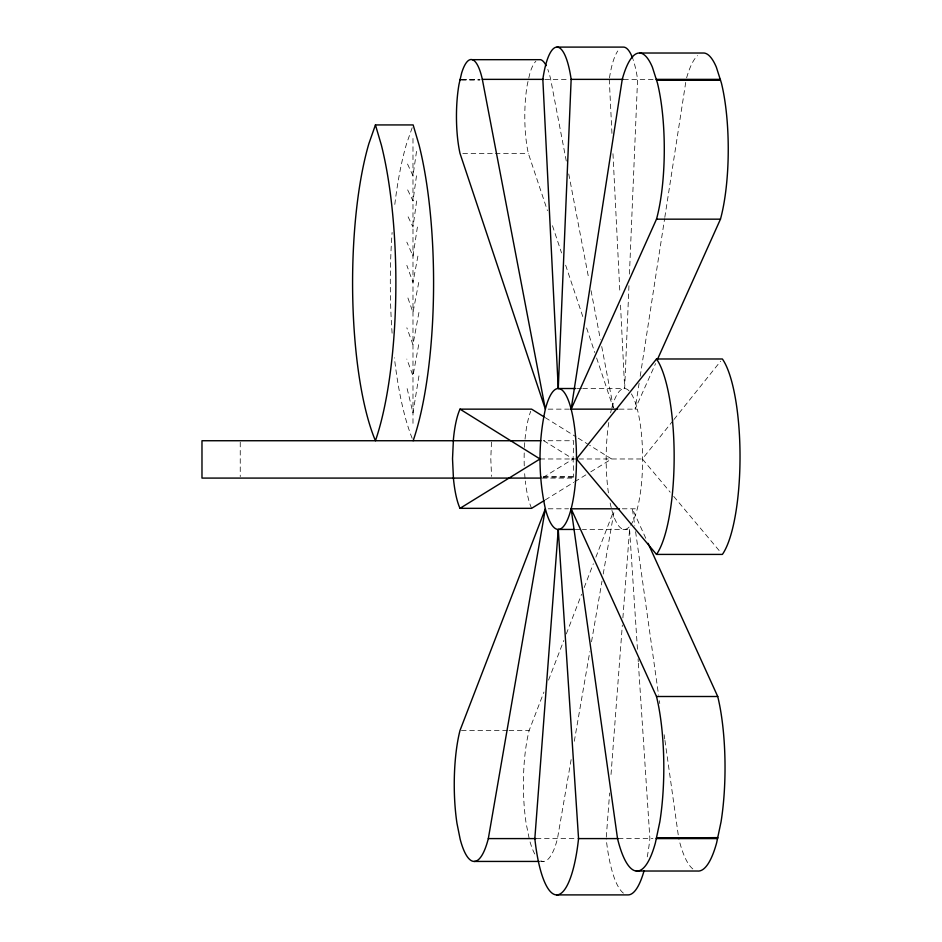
<?xml version="1.0" encoding="UTF-8"?>
<svg xmlns="http://www.w3.org/2000/svg" width="942" height="942" viewBox="0 0 942 942"><rect width="100%" height="100%" fill="white"/><g stroke="black" fill="none" stroke-linecap="round" stroke-linejoin="round"><path stroke-width="0.71" stroke-dasharray="4.71 3.53" d="M582.768 388.516L624.676 388.516L629.009 284.39M629.444 274.122L637.569 79.364A62.478 16.167 90 0 0 633.059 59.452M491.488 442.081L490.794 458.742L491.559 476.393M606.283 837.167L609.627 792.999M611.028 774.477L622.344 625.029M622.886 617.905L629.586 529.439L582.392 529.439M416.494 175.813L412.985 200.964L406.838 188.165M416.658 200.964L412.985 227.057L406.838 214.152M416.529 151.368L412.985 175.813L406.838 162.53M417.4 227.057L412.985 256.094L406.838 242.153M639.123 383.194L635.108 409.146L655.573 363.588M640.207 376.247L664.605 218.768M664.817 217.343L686.2 79.364M418.954 375.882L412.985 412.855L406.838 387.374M571.135 759.593L557.476 838.592A76.914 19.912 90 0 1 540.826 860.835M574.302 741.26L589.81 651.64M591.517 641.761L602.009 581.108M603.221 574.055L614.019 511.659M418.931 312.473L412.985 344.713L406.838 327.792M418.695 344.713L412.985 375.882L406.838 359.067M417.907 256.094L412.985 282.47L406.838 265.35M418.743 282.47L412.985 312.473L406.838 294.87M528.015 81.459L527.367 84.25A56.861 14.719 90 0 0 528.332 153.369L547.455 210.69M528.78 78.127L529.922 73.205A56.861 14.719 90 0 1 535.857 61.277M412.184 127.7L406.603 143.62A185.35 47.971 90 0 0 394.404 207.876M529.157 838.404L526.131 823.367A76.914 19.912 -90 0 1 529.157 730.45L543.946 692.029M548.538 680.112L563.799 640.478M566.319 633.931L581.603 594.237M584.158 587.62L593.342 563.763M595.897 557.146L613.454 511.53M673.059 420.615L642.362 458.978L670.209 492.195M673.942 419.508L720.618 361.186M543.24 477.382L573.089 458.978L573.713 440.738L543.51 440.738M545.277 499.919L573.702 482.375M574.844 481.668L586.207 474.662M590.764 471.848L611.629 458.978L589.61 445.26M461.58 79.364L479.949 79.364M544.947 79.364L569.027 79.364M623.639 79.364L654.655 79.364M461.498 79.693L479.867 79.693M461.415 80.07L479.784 80.07M462.828 153.369L493.914 153.369M495.351 153.369L528.332 153.369M576.999 388.516L581.532 388.516M548.185 409.146L569.38 409.146M619.33 409.146L637.298 409.146A70.462 18.239 -90 0 1 630.634 525.189M540.013 458.978L577.399 458.978M578.835 458.978L642.632 458.978M543.487 476.393L573.678 476.393M543.51 477.205L573.713 477.205L573.713 478.089L542.109 478.089M548.244 508.798L568.521 508.798M622.332 508.798L637.298 508.798M575.291 529.439L581.332 529.439M461.45 730.45L507.644 730.45M509.08 730.45L529.157 730.45M536.257 838.592L577.493 838.592M618.341 838.592L652.947 838.592M540.567 861.435L543.428 861.435M545.265 417.647L575.962 436.77M578.235 438.171L587.337 443.847M543.805 440.738L573.089 458.978L573.713 477.205M673.73 496.399L720.618 552.306M645.776 538.282L632.376 508.798L634.778 525.93M552.471 225.703L561.562 252.951M565.647 265.185L582.945 317.042M586.595 327.957L594.791 352.52M596.616 357.972L613.254 407.851M566.283 161.047L550.681 79.364A56.861 14.719 90 0 0 547.82 69.449M568.744 173.952L588.856 279.162M591.046 290.631L600.348 339.356M601.726 346.515L613.419 407.733M635.591 531.641L658.576 695.125M659.365 700.742L659.765 703.544M664.145 734.713L664.746 738.975M664.946 740.4L678.358 835.742M629.586 529.439L637.522 650.239M638.087 658.87L638.276 661.755M638.37 663.192L649.886 838.592A91.48 23.68 -90 0 1 646.601 860.152M609.262 79.364L612.017 134.753M612.971 153.699L619.93 293.492M620.519 305.149L624.676 388.516M412.985 138.474L412.985 426.832M240.245 442.175L240.245 476.652M531.618 508.339A57.038 14.766 -90 0 1 525.318 481.044M525.047 478.383A57.038 14.766 -90 0 1 524.517 471.518M524.258 465.89A57.038 14.766 -90 0 1 524.258 451.607M524.435 447.379A57.038 14.766 -90 0 1 524.918 440.456M525.047 439.113A57.038 14.766 -90 0 1 530.735 411.254M534.773 854.005A76.914 19.912 90 0 1 529.734 840.77M629.115 527.037A70.462 18.239 -90 0 1 624.393 529.439A70.462 18.239 90 0 1 611.499 508.798M611.205 507.608A70.462 18.239 -90 0 1 609.792 501.191M608.414 492.878A70.462 18.239 -90 0 1 609.05 420.897M610.616 412.82A70.462 18.239 -90 0 1 611.499 409.146M611.876 407.733A70.462 18.239 -90 0 1 624.393 388.516A70.462 18.239 90 0 1 629.115 390.918M412.172 438.336A185.35 47.971 90 0 1 394.404 357.795M392.108 333.197A185.35 47.971 90 0 1 392.108 232.474M631.376 393.874A70.462 18.239 90 0 1 637.298 409.146M686.624 77.821A96.272 24.916 90 0 1 697.539 55.625M609.462 77.986A62.478 16.167 90 0 1 617.787 50.998M692.817 868.924A103.526 26.788 -90 0 1 678.758 838.592M623.416 893.146A91.48 23.68 -90 0 1 606.177 838.592"/><path stroke-width="1.41" d="M619.471 508.798L571.146 508.798L656.503 696.503A103.526 26.788 -90 0 1 659.824 821.883L655.397 842.843A103.526 26.788 -90 0 1 617.528 838.592L571.146 508.798A70.462 18.239 -90 0 0 575.103 432.013A70.462 18.239 -90 0 0 558.253 388.516L571.146 79.364A62.478 16.167 90 0 0 556.993 47.1L623.416 47.1A62.478 16.167 90 0 1 632.6 58.157M571.146 508.798A70.462 18.239 90 0 1 558.253 529.439L534.832 838.592A91.48 23.68 -90 0 0 556.687 894.9L628.031 894.9A91.48 23.68 -90 0 0 644.01 870.938M571.146 409.146L622.238 79.364A96.272 24.916 90 0 1 652.406 67.235L657.457 83.073A96.272 24.916 -90 0 1 656.503 219.168L571.146 409.146L617.905 409.146M556.687 894.9A91.48 23.68 -90 0 0 578.553 838.592L558.253 529.439A70.462 18.239 -90 0 1 545.359 508.798L460.002 730.45A76.914 19.912 -90 0 0 456.976 823.367L460.167 839.228A76.914 19.912 90 0 0 488.321 838.592L545.359 508.798C538.223 476.134 538.223 441.81 545.359 409.146A70.462 18.239 90 0 1 558.253 388.516L542.839 79.364A62.478 16.167 90 0 1 556.993 47.1M375.434 124.933L368.887 143.62A185.35 47.971 90 0 0 375.434 440.738A197.373 51.08 -90 0 0 381.357 145.044L375.434 124.933L413.149 124.933L419.072 145.044A197.373 51.08 -90 0 1 413.149 440.738M657.292 359.773L720.465 219.168A96.272 24.916 90 0 0 721.419 83.073L716.367 67.235A96.272 24.916 90 0 0 704.004 53.023L640.042 53.023M656.503 358.984L576.492 458.978L656.503 554.414L722.373 554.414A104.103 26.941 -90 0 0 740.023 456.705A104.103 26.941 -90 0 0 722.373 358.984L656.503 358.984A104.103 26.941 -90 0 1 674.154 456.705A104.103 26.941 -90 0 1 656.503 554.414M460.002 508.339L540.013 458.978L460.002 409.146A57.038 14.766 -90 0 0 453.432 439.113L452.525 458.742L453.432 478.383A57.038 14.766 90 0 0 460.002 508.339L531.618 508.339L544.135 500.614M472.295 59.676L540.637 59.676A56.861 14.719 90 0 1 546.16 65.657M460.002 80.07L460.167 79.364M482.339 79.364L545.359 409.146L460.002 153.369A56.861 14.719 -90 0 1 459.025 84.25L461.592 73.205A56.861 14.719 90 0 1 482.339 79.364L543.51 79.364M571.146 79.364L623.227 79.364M656.28 79.364L720.241 79.364M720.359 79.74L656.397 79.74L720.465 80.058M656.503 219.168L720.465 219.168M558.253 388.516L575.703 388.516M460.002 409.146L531.618 409.146L544.135 416.941M540.92 440.738L201.977 440.738L201.977 478.089L540.673 478.089L540.637 476.393M558.253 529.439L574.114 529.439M656.503 696.503L717.733 696.503A103.526 26.788 90 0 1 721.042 821.883L716.626 842.843A103.526 26.788 -90 0 1 697.457 871.02L636.239 871.02M717.733 837.615L656.386 838.156L717.616 838.156M488.321 838.592L535.963 838.592M578.553 838.592L618.341 838.592M656.303 838.592L717.521 838.592M474.273 861.435L539.13 861.435M648.072 543.322L717.733 696.503"/></g></svg>
